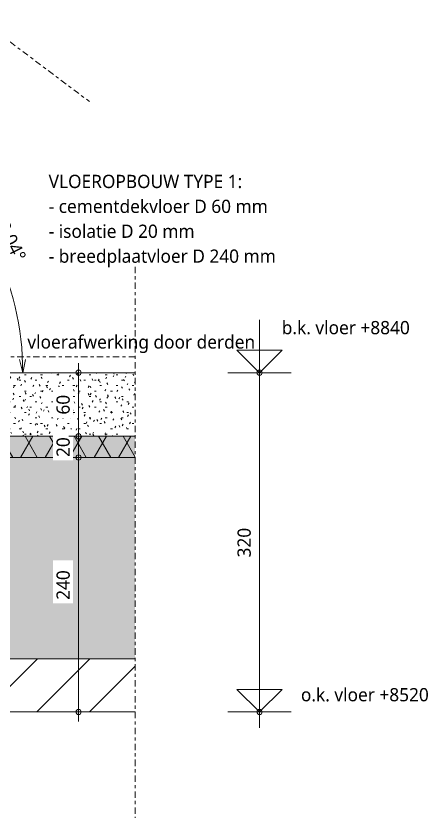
# Model space of a CAD drawing. Header units: millimetres. Extents: x -435 to 27166, y -19117 to 26500.
# Drawn here: x 8313 to 8701, y -9933 to -9176 of the extents above; entities that cross this region are included whole.
import ezdxf

# ---------------------------------------------------------------- set-up
doc = ezdxf.new("R2010")
doc.units = ezdxf.units.MM
doc.linetypes.add('MV_center', pattern=[15, 6, -3, 3, -3])
for name, color, linetype, lineweight in [('A-ANNO-DIMS', 211, 'Continuous', 13), ('A-ANNO-DIMS-5', 211, 'Continuous', 13), ('A-DETL', 90, 'Continuous', 13), ('A-DETL-GENF', 92, 'Continuous', 18), ('G-ANNO-TEXT', 231, 'Continuous', 13)]:
    doc.layers.add(name, color=color, linetype=linetype, lineweight=lineweight)
doc.styles.add('Segoe UI_3', font='segoeui.ttf', dxfattribs={"height": 12.5})
doc.styles.add('Segoe UI_B', font='segoeui.ttf', dxfattribs={"height": 12.5})
doc.dimstyles.new('2_5_mm_3', dxfattribs={"dimscale": 304.8, "dimtxt": 13.092049, "dimasz": 0.04101, "dimexe": 0.029528, "dimexo": 0.0625, "dimgap": 0.024606, "dimtad": 1, "dimdec": 0, "dimzin": 0, "dimdsep": 46, "dimtxsty": 'Segoe UI_3', "dimblk1": 'OPEN30', "dimblk2": 'OPEN30', "dimsah": 1, "dimcen": 0.09, "dimazin": 0, "dimtfac": 1, "dimtdec": 4, "dimtix": 1, "dimtmove": 0, "dimatfit": 3, "dimfxl": 0.029528, "dimfxlon": 1, "dimtvp": 1, "dimtfill": 1, "dimtolj": 1, "dimtzin": 0, "dimarcsym": 2})
doc.dimstyles.new('2_5_mm_5', dxfattribs={"dimscale": 304.8, "dimtxt": 13.092049, "dimasz": 0.016404, "dimexe": 0.029528, "dimexo": 0.0625, "dimgap": 0.014764, "dimtad": 1, "dimdec": 0, "dimzin": 0, "dimdsep": 46, "dimtxsty": 'Segoe UI_3', "dimblk1": 'DOTBLANK', "dimblk2": 'DOTBLANK', "dimsah": 1, "dimcen": 0.09, "dimdle": 0.029528, "dimazin": 0, "dimtfac": 1, "dimtdec": 4, "dimtix": 1, "dimtmove": 0, "dimatfit": 3, "dimfxl": 0.029528, "dimfxlon": 1, "dimtvp": 1, "dimtfill": 1, "dimtolj": 1, "dimtzin": 0, "dimarcsym": 2})

# ---------------------------------------------------------------- blocks, each defined once
blk = doc.blocks.new('42 isolatie - Type 1-3766380-Details Appartement')
at = {"layer": 'A-DETL-GENF'}
blk.add_hatch(color=256, dxfattribs=at).paths.add_polyline_path([(22.88, -0.8), (22.88, -20.8), (262.6, -20.8), (262.6, -0.8), (140.19, -0.8)])
at = {"layer": 'A-DETL-GENF', "lineweight": 13}
h = blk.add_hatch(dxfattribs=at)
h.set_pattern_fill('FP_79', color=256, style=0, pattern_type=2)
h.set_pattern_definition([(300, (-2355.522, -120.812), (-17.32051, -10), []), (240, (-2355.522, -120.812), (-17.32051, 10), [])])
h.paths.add_polyline_path([(22.88, -0.8), (22.88, -20.8), (262.6, -20.8), (262.6, -0.8), (140.19, -0.8)])
at = {"layer": 'A-DETL-GENF'}
for p, q in [((262.6, -0.8), (22.88, -0.8)), ((262.6, -0.8), (22.88, -0.8)), ((262.6, -20.8), (262.6, -0.8)), ((262.6, -20.8), (262.6, -0.8)), ((22.88, -20.8), (252.6, -20.8)), ((252.6, -20.8), (262.6, -20.8))]:
    blk.add_line(p, q, dxfattribs=at)
blk = doc.blocks.new('NLRS_00_DI_maskeer - Type 1-4234996-Details Appartement')
at = {"layer": 'A-DETL-GENF', "linetype": 'MV_center'}
blk.add_line((-100, 0), (420, 0), dxfattribs=at)
blk = doc.blocks.new('NLRS_00_DI_maskeer - Type 1-4234998-Details Appartement')
at = {"layer": 'A-DETL-GENF', "linetype": 'MV_center'}
blk.add_line((413.67, 0), (-100, 0), dxfattribs=at)
blk = doc.blocks.new('DIMBLOCK568-Details Appartement')
at = {"layer": 'A-ANNO-DIMS-5'}
for p, q in [((8212.01, -9297.3), (8217.43, -9290.11)), ((8212.01, -9297.3), (8206.6, -9304.49)), ((8212.01, -9297.3), (8223.54, -9302.88)), ((8212.01, -9297.3), (8220.1, -9307.23)), ((8319.52, -9512.76), (8316.46, -9500.33)), ((8319.52, -9512.76), (8322, -9500.2)), ((8319.52, -9512.76), (8310.52, -9512.76)), ((8319.52, -9512.76), (8319.52, -9512.76)), ((8319.52, -9512.76), (8328.52, -9512.76))]:
    blk.add_line(p, q, dxfattribs=at)
blk.add_arc((8049.87, -9512.76), 269.66, 0, 53.03628, dxfattribs=at)
blk.add_arc((8049.87, -9512.76), 269.66, 0, 53.03628, dxfattribs=at)
at = {"layer": 'A-ANNO-DIMS-5', "color": 0, "insert": (8301.62, -9360.01), "char_height": 12.5, "width": 58.2715, "attachment_point": 1, "rotation": 296.51814, "line_spacing_factor": 1.142579, "style": 'Segoe UI_3', "bg_fill": 3, "box_fill_scale": 1.25, "bg_fill_color": 9, "bg_fill_true_color": 13158600, "bg_fill_transparency": 0}
blk.add_mtext('53.04°', dxfattribs=at)
blk = doc.blocks.new('_Open30')
at = {"color": 0, "linetype": 'ByBlock', "lineweight": -2}
for p, q in [((-1, 0.268), (0, 0)), ((0, 0), (-1, -0.268)), ((0, 0), (-1, 0))]:
    blk.add_line(p, q, dxfattribs=at)
blk = doc.blocks.new('DIMBLOCK569-Details Appartement')
at = {"layer": 'A-ANNO-DIMS-5'}
for p, q in [((8372.09, -9592.76), (8363.09, -9592.76)), ((8372.09, -9841.76), (8372.09, -9592.76)), ((8372.09, -9592.76), (8381.09, -9592.76)), ((8372.09, -9832.76), (8363.09, -9832.76)), ((8372.09, -9832.76), (8381.09, -9832.76))]:
    blk.add_line(p, q, dxfattribs=at)
for centre in [(8372.09, -9592.76), (8372.09, -9832.76)]:
    blk.add_circle(centre, 2.5, dxfattribs=at)
at = {"layer": 'A-ANNO-DIMS-5', "color": 0, "insert": (8351.28, -9727.04), "char_height": 12.5, "width": 34.2774, "attachment_point": 1, "rotation": 90, "line_spacing_factor": 1.142579, "style": 'Segoe UI_3', "bg_fill": 3, "box_fill_scale": 1.25, "bg_fill_color": 9, "bg_fill_true_color": 13158600, "bg_fill_transparency": 0}
blk.add_mtext('240', dxfattribs=at)
blk = doc.blocks.new('_DotBlank')
at = {"color": 0, "linetype": 'ByBlock', "lineweight": -2}
blk.add_line((-0.5, 0), (-1, 0), dxfattribs=at)
blk.add_circle((0, 0), 0.5, dxfattribs=at)
blk = doc.blocks.new('DIMBLOCK570-Details Appartement')
at = {"layer": 'A-ANNO-DIMS-5'}
for p, q in [((8372.09, -9572.76), (8363.09, -9572.76)), ((8372.09, -9592.76), (8372.09, -9572.76)), ((8372.09, -9572.76), (8381.09, -9572.76)), ((8372.09, -9592.76), (8363.09, -9592.76)), ((8372.09, -9592.76), (8381.09, -9592.76))]:
    blk.add_line(p, q, dxfattribs=at)
for centre in [(8372.09, -9572.76), (8372.09, -9592.76)]:
    blk.add_circle(centre, 2.5, dxfattribs=at)
at = {"layer": 'A-ANNO-DIMS-5', "color": 0, "insert": (8351.28, -9592.28), "char_height": 12.5, "width": 22.8516, "attachment_point": 1, "rotation": 90, "line_spacing_factor": 1.142579, "style": 'Segoe UI_3', "bg_fill": 3, "box_fill_scale": 1.25, "bg_fill_color": 9, "bg_fill_true_color": 13158600, "bg_fill_transparency": 0}
blk.add_mtext('20', dxfattribs=at)
blk = doc.blocks.new('DIMBLOCK571-Details Appartement')
at = {"layer": 'A-ANNO-DIMS-5'}
for p, q in [((8372.09, -9572.76), (8372.09, -9503.76)), ((8372.09, -9512.76), (8363.09, -9512.76)), ((8372.09, -9512.76), (8381.09, -9512.76)), ((8372.09, -9572.76), (8363.09, -9572.76)), ((8372.09, -9572.76), (8381.09, -9572.76))]:
    blk.add_line(p, q, dxfattribs=at)
for centre in [(8372.09, -9512.76), (8372.09, -9572.76)]:
    blk.add_circle(centre, 2.5, dxfattribs=at)
at = {"layer": 'A-ANNO-DIMS-5', "color": 0, "insert": (8351.28, -9552.28), "char_height": 12.5, "width": 22.8516, "attachment_point": 1, "rotation": 90, "line_spacing_factor": 1.142579, "style": 'Segoe UI_3', "bg_fill": 3, "box_fill_scale": 1.25, "bg_fill_color": 9, "bg_fill_true_color": 13158600, "bg_fill_transparency": 0}
blk.add_mtext('60', dxfattribs=at)
blk = doc.blocks.new('DIMBLOCK573-Details Appartement')
at = {"layer": 'A-ANNO-DIMS-5'}
for p, q in [((8542.7, -9503.76), (8542.7, -9841.76)), ((8542.7, -9512.76), (8533.7, -9512.76)), ((8542.7, -9512.76), (8551.7, -9512.76)), ((8542.7, -9832.76), (8533.7, -9832.76)), ((8542.7, -9832.76), (8551.7, -9832.76))]:
    blk.add_line(p, q, dxfattribs=at)
for centre in [(8542.7, -9512.76), (8542.7, -9832.76)]:
    blk.add_circle(centre, 2.5, dxfattribs=at)
at = {"layer": 'A-ANNO-DIMS-5', "color": 0, "insert": (8521.89, -9687.04), "char_height": 12.5, "width": 34.2774, "attachment_point": 1, "rotation": 90, "line_spacing_factor": 1.142579, "style": 'Segoe UI_3', "bg_fill": 3, "box_fill_scale": 1.25, "bg_fill_color": 9, "bg_fill_true_color": 13158600, "bg_fill_transparency": 0}
blk.add_mtext('320', dxfattribs=at)

msp = doc.modelspace()

# ---------------------------------------------------------------- hatches: boundary and pattern name
at = {"layer": 'A-DETL-GENF', "lineweight": 13}
h = msp.add_hatch(dxfattribs=at)
h.set_pattern_fill('FP_17', color=254, style=0, pattern_type=2)
h.set_pattern_definition([(0, (0, 0), (20.32, 5.08), [1.676, -13.564, 1.676, -13.564, -81.28]), (0, (0, 0), (20.32, 5.08), [-30.48, 1.676, -28.804, 1.676, -13.564, -35.56]), (0, (0, 0), (20.32, 5.08), [-76.2, 1.676, -8.484, 1.676, -23.724]), (120, (7.62, 2.54), (-14.559409, 15.0576362), [1.676, -13.564, 1.676, -13.564, -81.28]), (120, (7.62, 2.54), (-14.559409, 15.0576362), [-30.48, 1.676, -28.804, 1.676, -13.564, -35.56]), (120, (7.62, 2.54), (-14.559409, 15.0576362), [-76.2, 1.676, -8.484, 1.676, -23.724]), (240, (10.16, 12.7), (-5.760591, -20.1376362), [1.676, -13.564, 1.676, -13.564, -81.28]), (240, (10.16, 12.7), (-5.760591, -20.1376362), [-30.48, 1.676, -28.804, 1.676, -13.564, -35.56]), (240, (10.16, 12.7), (-5.760591, -20.1376362), [-76.2, 1.676, -8.484, 1.676, -23.724])])
h.paths.add_polyline_path([(8425.38, -9572.76), (8425.38, -9512.76), (8195.66, -9512.76), (8195.66, -9572.76), (8308.08, -9572.76)])
at = {"layer": 'A-DETL-GENF'}
h = msp.add_hatch(color=9, dxfattribs=at)
h.paths.add_polyline_path([(7614.14, -9832.76), (7714.14, -9832.76), (7714.14, -9782.76), (8425.38, -9782.76), (8425.38, -9592.76), (8114.75, -9592.76), (8114.75, -9671.76), (8107.75, -9676.45), (8100.75, -9671.76), (8100.75, -9592.76), (7964.14, -9592.76), (7964.14, -9647.76), (7614.14, -9647.76), (7614.14, -9668.76)])
h.paths.add_polyline_path([(8113.75, -9661.76), (8113.75, -9592.76), (8101.75, -9592.76), (8101.75, -9661.76)])
at = {"layer": 'A-DETL-GENF', "lineweight": 13}
h = msp.add_hatch(dxfattribs=at)
h.set_pattern_fill('FP_78', color=250, style=0, pattern_type=2)
h.set_pattern_definition([(45, (0, 0), (-24.74874, 24.74874), [])])
h.paths.add_polyline_path([(7734.14, -9832.76), (8425.38, -9832.76), (8425.38, -9782.76), (7714.14, -9782.76), (7714.14, -9832.76), (7733.1, -9832.76)])

# ---------------------------------------------------------------- linework, layer by layer
at = {"layer": 'A-DETL', "lineweight": 18}
for p, q in [((8542.65, -9527.76), (8542.65, -9462.76)), ((8542.65, -9512.76), (8521.44, -9491.55)), ((8521.44, -9491.55), (8563.87, -9491.55)), ((8542.65, -9512.76), (8563.87, -9491.55)), ((8425.38, -9512.76), (8195.66, -9512.76)), ((8572.65, -9512.76), (8512.65, -9512.76)), ((8195.66, -9572.76), (8425.38, -9572.76)), ((8425.38, -9782.76), (7714.14, -9782.76)), ((8542.65, -9847.76), (8542.65, -9782.76)), ((8542.65, -9832.76), (8521.44, -9811.55)), ((8521.44, -9811.55), (8563.87, -9811.55)), ((8542.65, -9832.76), (8563.87, -9811.55)), ((7744.14, -9832.76), (8425.38, -9832.76)), ((8572.65, -9832.76), (8512.65, -9832.76))]:
    msp.add_line(p, q, dxfattribs=at)
at = {"layer": 'A-DETL', "linetype": 'MV_center', "lineweight": 18}
msp.add_line((8425.38, -9497.76), (8096.2, -9497.76), dxfattribs=at)

# ---------------------------------------------------------------- block references
at = {"layer": 'A-DETL-GENF', "linetype": 'MV_center'}
for name, p, rotation in [('NLRS_00_DI_maskeer - Type 1-4234998-Details Appartement', (8302.54, -9196.97), 143.036280946084), ('NLRS_00_DI_maskeer - Type 1-4234996-Details Appartement', (8425.38, -9512.76), 269.9999999999999)]:
    msp.add_blockref(name, p, dxfattribs=dict(at, rotation=rotation))
at = {"layer": 'A-DETL-GENF', "rotation": 180}
msp.add_blockref('42 isolatie - Type 1-3766380-Details Appartement', (8448.26, -9593.56), dxfattribs=at)

# ---------------------------------------------------------------- texts
at = {"layer": 'G-ANNO-TEXT', "color": 7, "char_height": 12.5, "attachment_point": 1}
for s, insert, width, style in [('VLOEROPBOUW TYPE 1:', (8343.91, -9326.12), 240.9071, 'Segoe UI_B'), ('- cementdekvloer D 60 mm', (8343.91, -9349.6), 257.3417, 'Segoe UI_3'), ('- isolatie D 20 mm', (8343.91, -9373.08), 173.5653, 'Segoe UI_3'), ('- breedplaatvloer D 240 mm', (8343.91, -9396.57), 266.1603, 'Segoe UI_3'), ('b.k. vloer +8840', (8563.65, -9463.99), 150.7173, 'Segoe UI_3'), ('o.k. vloer +8520', (8581.69, -9810.24), 150.7173, 'Segoe UI_3')]:
    msp.add_mtext(s, dxfattribs=dict(at, insert=insert, width=width, style=style))

# ---------------------------------------------------------------- next in the draw order: dimensions: what is measured, and where the dimension line sits
at = {"layer": 'A-ANNO-DIMS'}
dim = msp.add_angular_dim_3p(base=(8306.79, -9430.87), center=(8049.87, -9512.76), p1=(8328.52, -9512.76), p2=(8217.43, -9290.11), dimstyle='2_5_mm_3', override={"dimpost": '<>', "dimfxl": 248.82859}, dxfattribs=at)
dim.commit()
dim.dimension.update_dxf_attribs({"geometry": 'DIMBLOCK568-Details Appartement', "text_midpoint": (8303.65, -9386.13)})
for base, p1, p2, override, picture, middle in [((8542.7, -9832.76), (8551.7, -9512.76), (8551.7, -9832.76), {"dimpost": '<>', "dimfxl": 320}, 'DIMBLOCK573-Details Appartement', (8531.74, -9672.76)), ((8372.09, -9592.76), (8363.09, -9832.76), (8363.09, -9592.76), {"dimpost": '<>', "dimfxl": 240}, 'DIMBLOCK569-Details Appartement', (8361.13, -9712.76))]:
    dim = msp.add_linear_dim(base=base, p1=p1, p2=p2, angle=90, dimstyle='2_5_mm_5', override=override, dxfattribs=at)
    dim.commit()
    dim.dimension.update_dxf_attribs({"geometry": picture, "text_midpoint": middle})

# ---------------------------------------------------------------- next in the draw order: texts
at = {"layer": 'G-ANNO-TEXT', "color": 7, "insert": (8323.83, -9477.51), "char_height": 12.5, "width": 260.5484, "attachment_point": 1, "style": 'Segoe UI_3'}
msp.add_mtext('vloerafwerking door derden', dxfattribs=at)

# ---------------------------------------------------------------- next in the draw order: dimensions: what is measured, and where the dimension line sits
at = {"layer": 'A-ANNO-DIMS'}
dim = msp.add_linear_dim(base=(8372.09, -9572.76), p1=(8363.09, -9592.76), p2=(8363.09, -9572.76), angle=90, dimstyle='2_5_mm_5', override={"dimpost": '<>', "dimfxl": 20}, dxfattribs=at)
dim.commit()
dim.dimension.update_dxf_attribs({"geometry": 'DIMBLOCK570-Details Appartement', "text_midpoint": (8361.13, -9582.76)})

# ---------------------------------------------------------------- next in the draw order: dimensions: what is measured, and where the dimension line sits
dim = msp.add_linear_dim(base=(8372.09, -9512.76), p1=(8363.09, -9572.76), p2=(8363.09, -9512.76), angle=90, dimstyle='2_5_mm_5', override={"dimpost": '<>', "dimfxl": 60}, dxfattribs=at)
dim.commit()
dim.dimension.update_dxf_attribs({"geometry": 'DIMBLOCK571-Details Appartement', "text_midpoint": (8361.13, -9542.76)})

doc.saveas('drawing.dxf')
